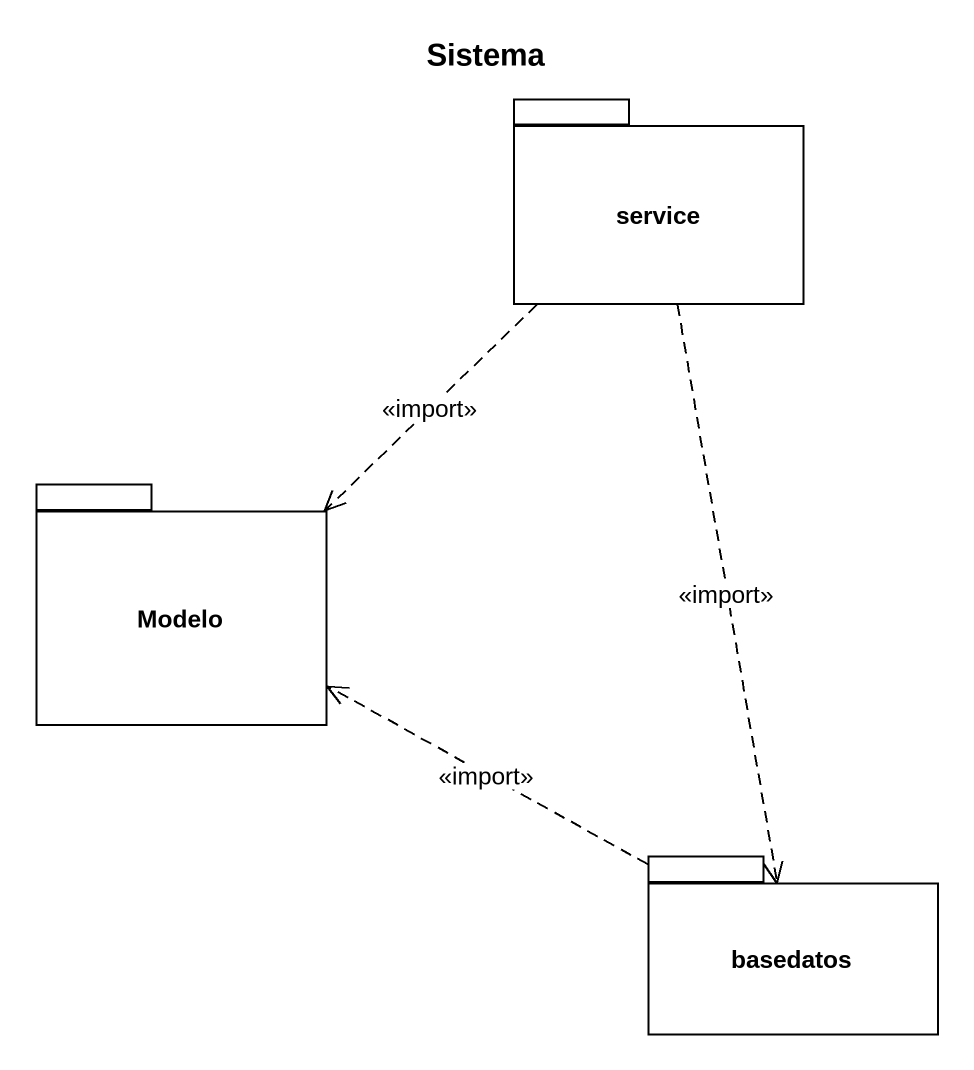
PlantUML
@startuml
title Sistema
package service {
}
package Modelo {
}
package basedatos {
}
service ..> Modelo : <<import>>
service ..> basedatos : <<import>>
basedatos .left.> Modelo : <<import>>
@enduml
